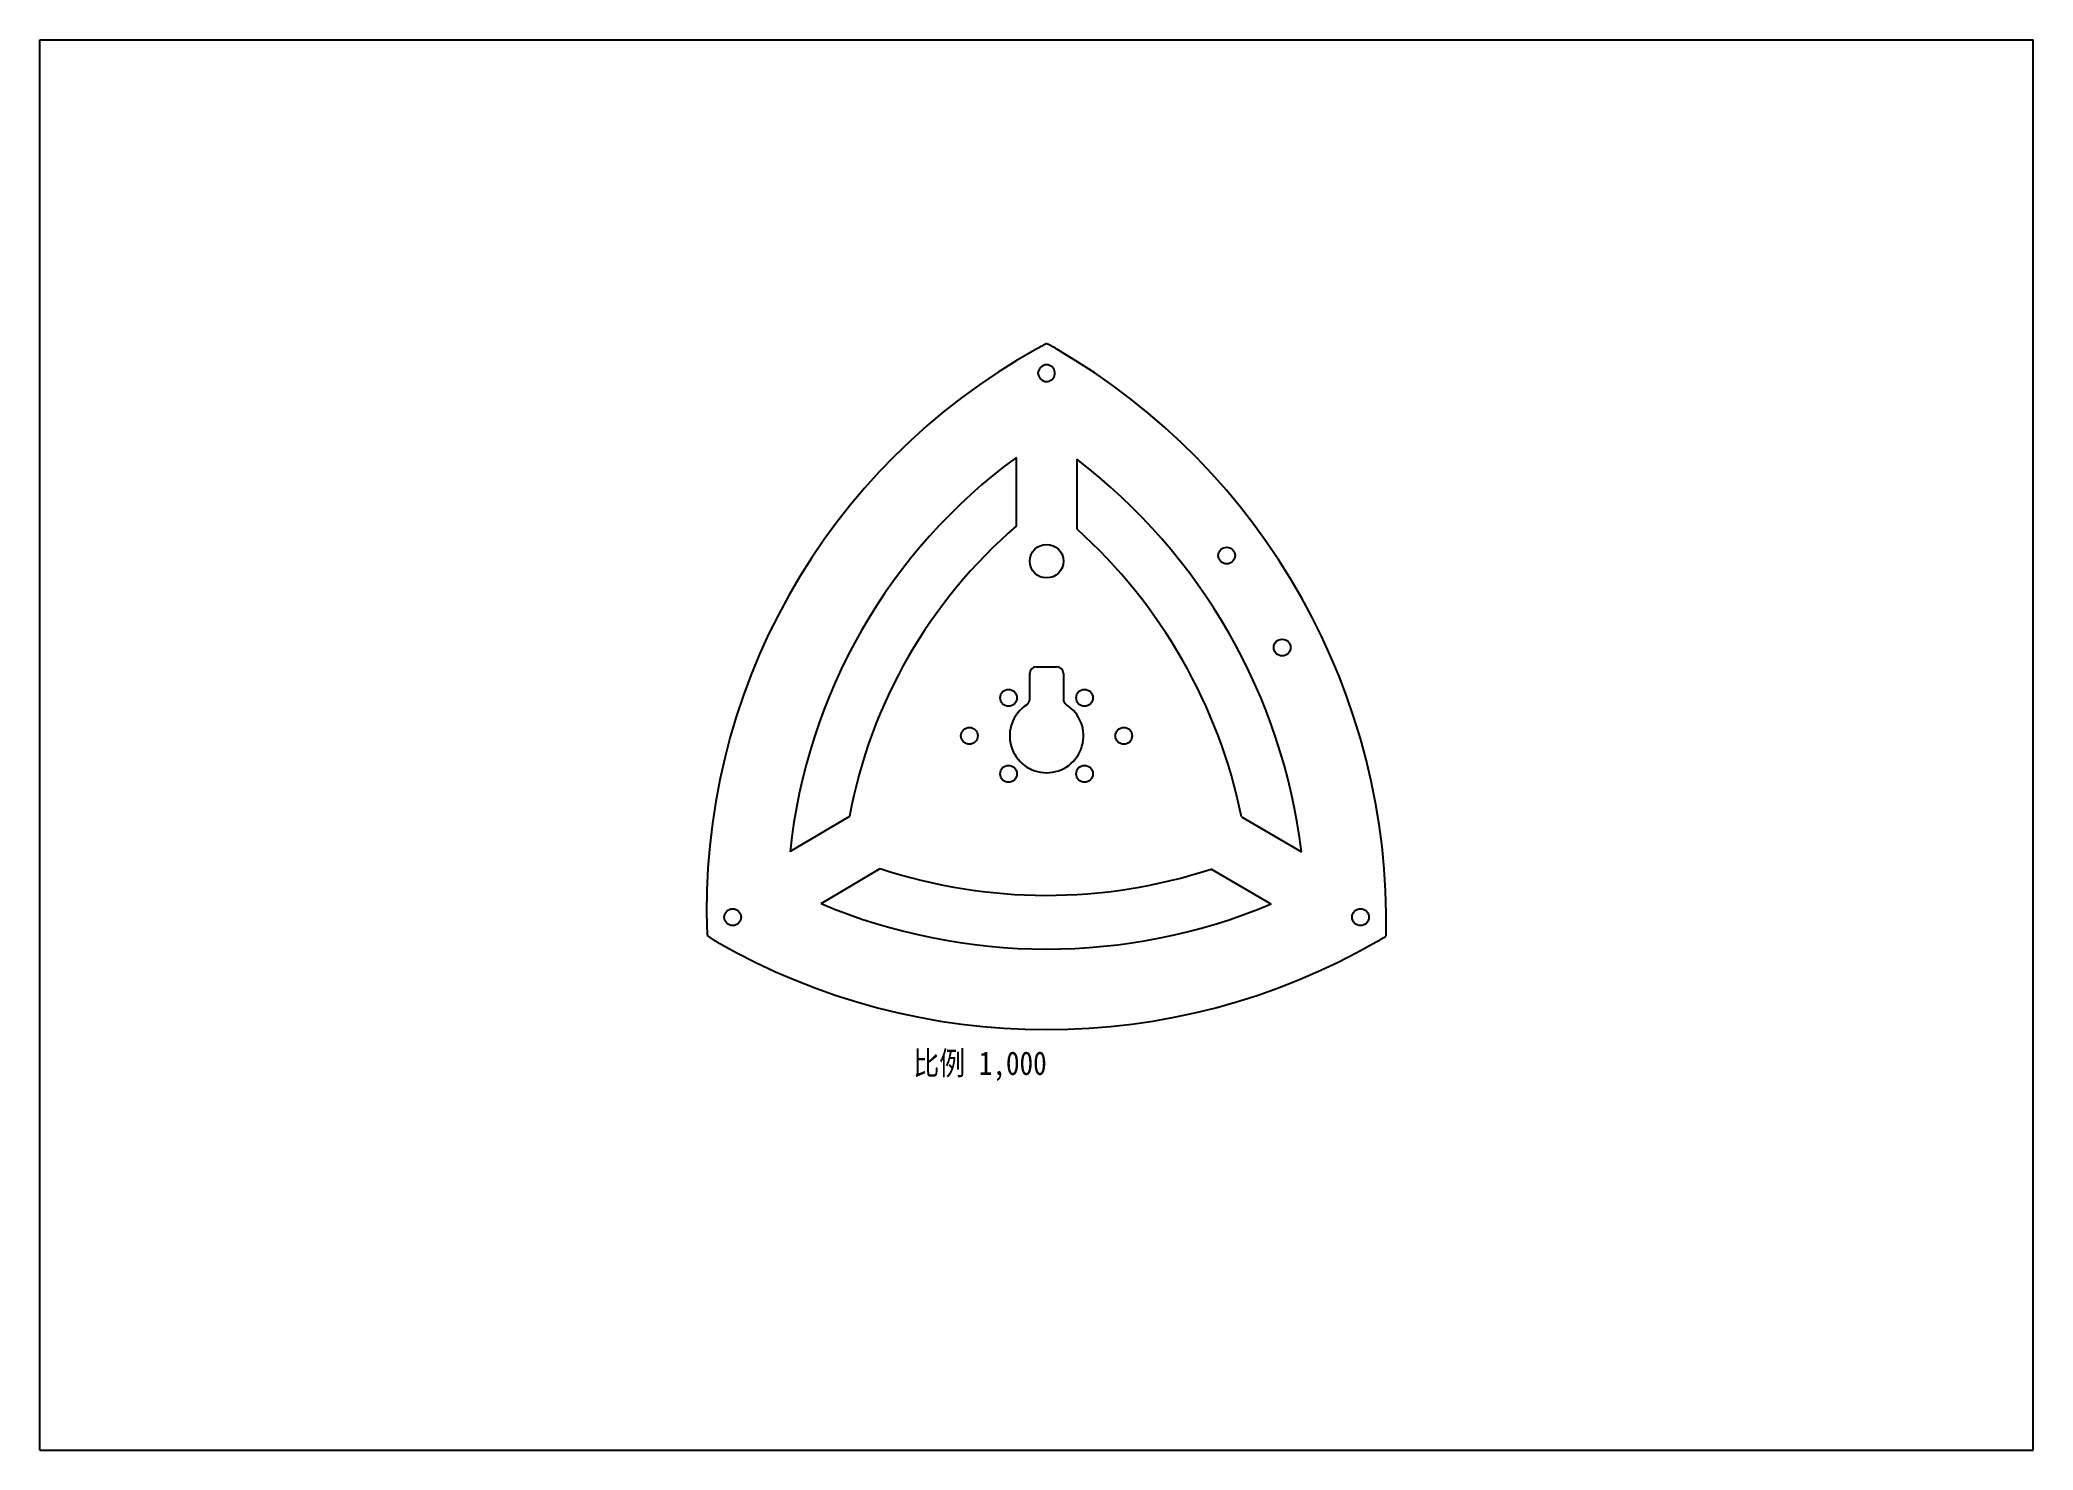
# Model space of a CAD drawing. Header units: millimetres. Extents: x 0 to 297, y 0 to 210.
import ezdxf

# ---------------------------------------------------------------- set-up
doc = ezdxf.new("R2010")
doc.units = ezdxf.units.MM
doc.header["$LTSCALE"] = 16.335
doc.layers.get('0').update_dxf_attribs({"linetype": 'CONTINUOUS'})
doc.layers.add('02___PRT_ALL_AXES', color=7, linetype='CONTINUOUS')
doc.styles.get("Standard").update_dxf_attribs({"font": 'txt', "width": 0.85})

msp = doc.modelspace()

# ---------------------------------------------------------------- linework, layer by layer
at = {"color": 7, "linetype": 'CONTINUOUS'}
for p, q in [((0, 0), (0, 210)), ((0, 210), (297, 210)), ((297, 0), (297, 210)), ((148.75, 160.28), (148.79, 160.68)), ((145.5, 137.62), (145.5, 147.83)), ((154.5, 147.55), (154.5, 137.17)), ((148.5, 116.65), (151.5, 116.65)), ((147.5, 111.84), (147.5, 115.65)), ((152.5, 115.65), (152.5, 111.84)), ((120.63, 94.37), (111.8, 89.12)), ((179.05, 94.3), (187.99, 89.1)), ((116.4, 81.38), (125.2, 86.61)), ((183.47, 81.32), (174.52, 86.52)), ((0, 0), (297, 0))]:
    msp.add_line(p, q, dxfattribs=at)
for centre in [(138.5, 106.37), (161.5, 106.37), (103.23, 79.37), (196.77, 79.37)]:
    msp.add_circle(centre, 1.25, dxfattribs=at)
for centre, radius, start, end in [((194.74, 80.53), 95.39, 118.9659, 182.3525), ((201.37, 68.56), 109.08, 118.0803, 118.9659), ((116.14, 103.13), 70.37, 59.829, 61.2127), ((101.87, 78.58), 98.76, 358.8295, 59.829), ((150, 160.37), 1.25, 184.0297, 165.2094), ((194.74, 80.53), 83.39, 126.1939, 174.0919), ((101.87, 78.58), 86.76, 6.967, 52.6569), ((194.74, 80.53), 75.39, 130.7821, 169.4256), ((101.87, 78.58), 78.76, 11.5161, 48.0716), ((148.5, 115.65), 1, 90, 180), ((151.5, 115.65), 1, 0, 90), ((150, 106.37), 5.5, 122.579, 57.421), ((146.5, 111.84), 1, 302.579, 360), ((153.5, 111.84), 1, 180, 237.421), ((150, 161.37), 78.76, 251.6474, 288.1419), ((150, 161.37), 86.76, 247.2109, 292.691), ((109.52, 90.75), 17.36, 234.473, 240.1794), ((150, 161.37), 98.76, 240.1794, 299.829), ((151.68, 158.44), 95.39, 299.829, 300.8644)]:
    msp.add_arc(centre, radius, start, end, dxfattribs=at)
at = {"layer": '02___PRT_ALL_AXES', "color": 7, "linetype": 'CONTINUOUS'}
for centre, radius in [((150, 132.37), 2.5), ((176.84, 133.21), 1.25), ((185.11, 119.51), 1.25), ((144.34, 112.02), 1.25), ((155.66, 112.02), 1.25), ((144.34, 100.71), 1.25), ((155.66, 100.71), 1.25)]:
    msp.add_circle(centre, radius, dxfattribs=at)

# ---------------------------------------------------------------- texts
at = {"color": 2, "linetype": 'CONTINUOUS', "insert": (150.02, 59.37), "char_height": 3.5, "width": 35.7, "attachment_point": 3, "line_spacing_factor": 0.9}
msp.add_mtext('比例 1,000', dxfattribs=at)

doc.saveas('drawing.dxf')
